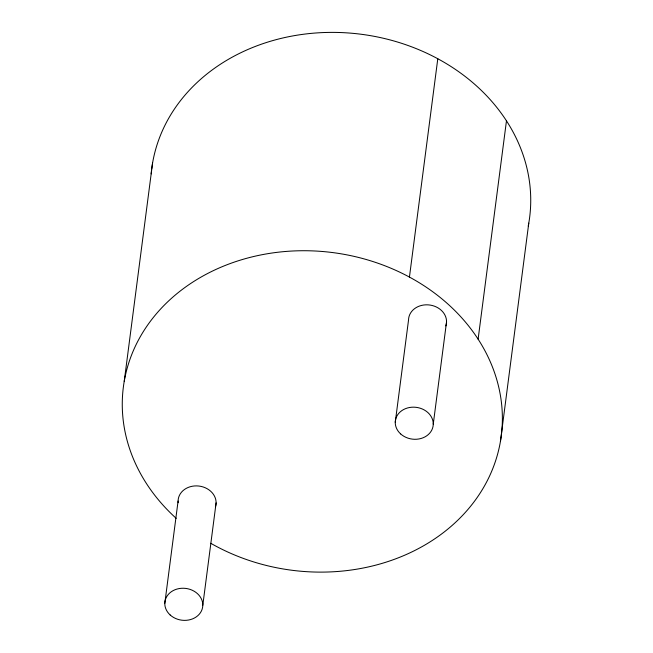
<?xml version="1.0" encoding="UTF-8"?>
<svg xmlns="http://www.w3.org/2000/svg" width="653" height="653" viewBox="0 0 653 653"><rect width="100%" height="100%" fill="white"/><g stroke="black" fill="none" stroke-linecap="round" stroke-linejoin="round"><path stroke-width="0.98" d="M124.225 381.36L152.582 163.013M164.801 603.388L178.089 501.039M202.805 605.225L216.102 502.883M409.439 277.084L437.796 58.746M395.253 422.311L408.541 319.962A19.051 16.015 7.4 0 1 430.27 305.098A19.051 16.015 7.4 0 1 445.836 325.929M433.257 424.148L446.554 321.807M478.11 339.176L506.467 120.838M500.418 441.485L528.775 223.146M176.228 518.36A190.521 160.148 7.4 0 1 251.234 257.102A190.521 160.148 7.4 0 1 501.055 437.453A190.521 160.148 7.4 0 1 210.788 543.304M178.171 502.72A19.051 16.015 7.4 0 1 198.83 486.036A19.051 16.015 7.4 0 1 215.392 506.997M151.692 168.931A190.521 160.148 7.4 0 1 366.129 34.952A190.521 160.148 7.4 0 1 528.236 226.093M151.161 173.902A190.521 160.148 7.4 0 1 151.455 170.923M400.648 433.927A19.051 16.015 7.4 0 0 432.547 428.27A19.051 16.015 7.4 0 0 409.57 407.496A19.051 16.015 7.4 0 0 400.648 433.927M170.196 615.004A19.051 16.015 7.4 0 0 202.095 609.347A19.051 16.015 7.4 0 0 179.118 588.573A19.051 16.015 7.4 0 0 170.196 615.004"/></g></svg>
